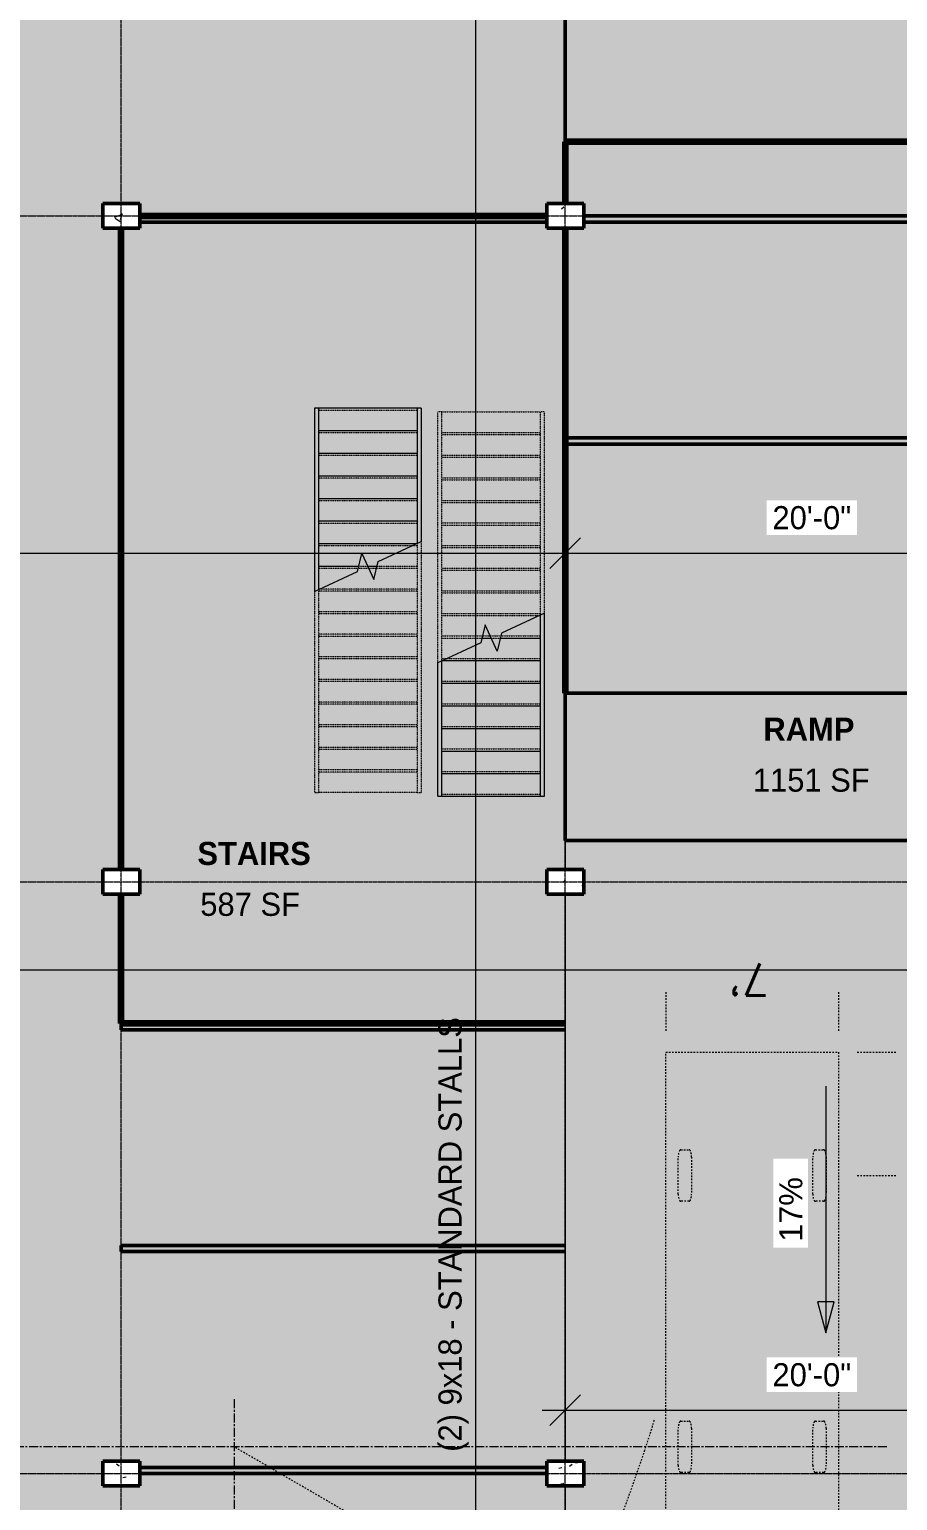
# Model space of a CAD drawing. Header units: inches. Extents: x 8518 to 10795, y 14276 to 16435.
# Drawn here: x 9260 to 9682, y 15003 to 15719 of the extents above; entities that cross this region are included whole.
import ezdxf

# ---------------------------------------------------------------- set-up
doc = ezdxf.new("R2010")
doc.units = ezdxf.units.IN
doc.header["$MEASUREMENT"] = 0
for name, pattern in [('Dash 1_16_', [0.125, 0.0625, -0.0625]), ('Grid Line 1_2_', [0.875, 0.5, -0.125, 0.125, -0.125]), ('IMPORT-CENTER _2_', [0.583333, 0.364583, -0.072917, 0.072917, -0.072917]), ('Overhead 1_16_', [0.101562, 0.0625, -0.039062])]:
    doc.linetypes.add(name, pattern=pattern)
for name, color, linetype, lineweight in [('A-ANNO-DIMS-1', 211, 'Continuous', 20), ('A-AREA-1', 7, 'Continuous', 140), ('A-AREA-IDEN', 2, 'Continuous', 9), ('A-AREA-PATT-1', 9, 'Continuous', 9), ('A-AREA-PATT-2', 10, 'Continuous', 9), ('A-FLOR', 192, 'Continuous', 13), ('A-FLOR-1', 192, 'Continuous', 50), ('A-GENM', 5, 'Continuous', 9), ('A-GENM-1', 5, 'Dash 1_16_', 9), ('A-GENM-IDEN', 13, 'Continuous', 9), ('G-ANNO-DIMS', 111, 'Continuous', 9), ('G-ANNO-SYMB', 111, 'Continuous', 9), ('G-IMPT', 8, 'Dash 1_16_', 9), ('G-IMPT-1', 8, 'IMPORT-CENTER _2_', 9), ('G-IMPT-3', 7, 'Continuous', 9), ('L-SITE', 91, 'Continuous', 50), ('S-COLS', 52, 'Continuous', 9), ('S-COLS-1', 52, 'Continuous', 50), ('S-GRID-1', 1, 'Grid Line 1_2_', 9), ('S-STRS', 31, 'Continuous', 9), ('S-STRS-1', 31, 'Overhead 1_16_', 9), ('S-STRS-MBND', 31, 'Overhead 1_16_', 9), ('S-STRS-MBND-1', 31, 'Continuous', 9)]:
    doc.layers.add(name, color=color, linetype=linetype, lineweight=lineweight)
doc.styles.add('Arial_2', font='arial.ttf', dxfattribs={"height": 11.25})
doc.styles.add('Century Gothic', font='ufonts.com_century-gothic.ttf', dxfattribs={"height": 11.25})
doc.styles.add('Century Gothic_B', font='GOTHICB.TTF', dxfattribs={"height": 11.25})
doc.styles.add('ROMANS', font='romans__.ttf', dxfattribs={"height": 1.3})
doc.dimstyles.new('OD__1__Tol__', dxfattribs={"dimscale": 12, "dimtxt": 11.746893, "dimasz": 1.25, "dimexe": 0.9375, "dimexo": 0.625, "dimgap": 0.9375, "dimtad": 1, "dimdec": 0, "dimzin": 3, "dimdsep": 46, "dimlunit": 4, "dimtxsty": 'Century Gothic', "dimblk1": 'OBLIQUE', "dimblk2": 'OBLIQUE', "dimsah": 1, "dimcen": 0.09, "dimdle": 0.9375, "dimazin": 0, "dimtfac": 1, "dimtdec": 4, "dimtix": 1, "dimtmove": 0, "dimatfit": 3, "dimfxl": 1, "dimtvp": 1, "dimtfill": 1, "dimfrac": 2, "dimtolj": 1, "dimtzin": 0, "dimlwd": 20, "dimlwe": 20, "dimarcsym": 2})

# ---------------------------------------------------------------- blocks, each defined once
blk = doc.blocks.new('Parking_Stall_Multiple - 9x18 - STANDARD-933977-FLOOR PLAN - BASEMENT')
at = {"layer": 'L-SITE'}
for p, q in [((9, 543), (207, 543)), ((9, 540), (207, 540)), ((0, 432), (0, 534)), ((0, 435), (216, 435)), ((0, 435), (216, 435)), ((0, 432), (216, 432)), ((0, 324), (0, 432)), ((0, 432), (216, 432)), ((216, 432), (216, 435)), ((216, 432), (216, 435)), ((0, 327), (216, 327)), ((0, 327), (216, 327)), ((0, 324), (216, 324)), ((0, 222), (0, 324)), ((0, 324), (216, 324)), ((216, 324), (216, 327)), ((216, 324), (216, 327)), ((9, 219), (207, 219)), ((9, 219), (207, 219)), ((9, 216), (207, 216)), ((9, 216), (207, 216)), ((0, 108), (0, 210)), ((0, 111), (216, 111)), ((0, 111), (216, 111)), ((0, 108), (216, 108)), ((0, 0), (0, 108)), ((0, 108), (216, 108)), ((216, 108), (216, 111)), ((216, 108), (216, 111)), ((0, 3), (216, 3)), ((216, 0), (216, 3)), ((0, 0), (216, 0))]:
    blk.add_line(p, q, dxfattribs=at)
blk = doc.blocks.new('Parking_Stall_Multiple - 9 x 36 _TANDEM_-934014-FLOOR PLAN - BASEMENT')
at = {"layer": 'L-SITE'}
for p, q in [((0, 0), (0, -108)), ((0, 0), (432, 0)), ((432, 0), (432, -3)), ((0, -3), (432, -3)), ((0, -108), (0, -210)), ((0, -108), (432, -108)), ((0, -108), (432, -108)), ((0, -111), (432, -111)), ((0, -111), (432, -111)), ((432, -108), (432, -111)), ((432, -108), (432, -111)), ((9, -216), (207, -216)), ((9, -216), (207, -216)), ((9, -219), (207, -219)), ((9, -219), (207, -219)), ((225, -216), (423, -216)), ((225, -216), (423, -216)), ((225, -219), (423, -219)), ((225, -219), (423, -219)), ((0, -222), (0, -324)), ((0, -324), (0, -432)), ((0, -324), (432, -324)), ((0, -324), (432, -324)), ((0, -327), (432, -327)), ((0, -327), (432, -327)), ((432, -324), (432, -327)), ((432, -324), (432, -327)), ((0, -432), (0, -534)), ((0, -432), (432, -432)), ((0, -432), (432, -432)), ((0, -435), (432, -435)), ((0, -435), (432, -435)), ((432, -432), (432, -435)), ((432, -432), (432, -435)), ((9, -540), (231, -540)), ((9, -540), (231, -540)), ((9, -543), (231, -543)), ((9, -543), (231, -543)), ((249, -540), (423, -540)), ((249, -540), (423, -540)), ((249, -543), (423, -543)), ((249, -543), (423, -543)), ((0, -546), (0, -648)), ((0, -648), (432, -648)), ((0, -651), (432, -651)), ((432, -648), (432, -651))]:
    blk.add_line(p, q, dxfattribs=at)
blk = doc.blocks.new('Concrete-Rectangular-Column - 12 x 18-891361-FLOOR PLAN - BASEMENT')
at = {"layer": 'S-COLS'}
h = blk.add_hatch(dxfattribs=at)
h.set_pattern_fill('FP_1', color=256, style=0, pattern_type=2)
h.set_pattern_definition([(50, (-9304.615, -15303.856), (34.428697, -3.01202), [3.6, -39.6]), (355, (-9304.615, -15303.856), (-6.6596, 36.10481), [2.88, -31.68]), (100.451, (-9301.746, -15304.107), (27.768763, 33.093104), [3.06, -33.655]), (46.184, (-9304.615, -15294.256), (51.22752, -7.94535), [5.4, -59.4]), (96.636, (-9300.346, -15294.92), (44.86319, 46.75771), [4.589, -50.482]), (351.184, (-9304.615, -15294.256), (44.86417, 46.75745), [4.32, -47.52]), (21, (-9299.815, -15296.656), (28.65176, -19.325734), [3.6, -39.6]), (326, (-9299.815, -15296.656), (11.67934, 34.80662), [2.88, -31.68]), (71.451, (-9297.428, -15298.266), (40.33096, 15.48132), [3.06, -33.655]), (37.5, (-9304.615, -15303.856), (0.583112, 15.978979), [1.584, -29.712, 1.584, -30.576, -31.8]), (37.5, (-9304.615, -15303.856), (0.583112, 15.978979), [-63.456, 1.584, -30.216]), (7.5, (-9304.615, -15303.856), (12.626889, 18.932107), [1.584, -16.752, 1.584, -28.992, -12.12]), (7.5, (-9304.615, -15303.856), (12.626889, 18.932107), [-48.912, 1.584, -10.536]), (327.5, (-9315.319, -15303.856), (25.622992, -1.082799), [1.584, -10.416, 1.584, -35.856, -49.68]), (327.5, (-9315.319, -15303.856), (25.622992, -1.082799), [-49.44, 1.584, -48.096]), (317.5, (-9320.12, -15303.856), (27.99243, 4.80496), [1.584, -14.016, 1.584, -23.28, -35.28]), (317.5, (-9320.12, -15303.856), (27.99243, 4.80496), [-40.464, 1.584, -33.696])])
h.paths.add_polyline_path([(9, -6), (9, 6), (-9, 6), (-9, -6), (1.38, -6)], flags=0)
at = {"layer": 'S-COLS-1'}
for p, q in [((9, 6), (-9, 6)), ((-9, 6), (-9, -6)), ((9, -6), (9, 6)), ((-9, -6), (9, -6))]:
    blk.add_line(p, q, dxfattribs=at)
blk = doc.blocks.new('Concrete-Rectangular-Column - 12 x 18-V1-FLOOR PLAN - BASEMENT')
at = {"layer": 'S-COLS'}
h = blk.add_hatch(dxfattribs=at)
h.set_pattern_fill('FP_2', color=256, style=0, pattern_type=2)
h.set_pattern_definition([(50, (-9304.615, -15627.856), (34.428697, -3.01202), [3.6, -39.6]), (355, (-9304.615, -15627.856), (-6.6596, 36.10481), [2.88, -31.68]), (100.451, (-9301.746, -15628.107), (27.768763, 33.093104), [3.06, -33.655]), (46.184, (-9304.615, -15618.256), (51.22752, -7.94535), [5.4, -59.4]), (96.636, (-9300.346, -15618.92), (44.86319, 46.75771), [4.589, -50.482]), (351.184, (-9304.615, -15618.256), (44.86417, 46.75745), [4.32, -47.52]), (21, (-9299.815, -15620.656), (28.65176, -19.325734), [3.6, -39.6]), (326, (-9299.815, -15620.656), (11.67934, 34.80662), [2.88, -31.68]), (71.451, (-9297.428, -15622.266), (40.33096, 15.48132), [3.06, -33.655]), (37.5, (-9304.615, -15627.856), (0.583112, 15.978979), [1.584, -29.712, 1.584, -30.576, -31.8]), (37.5, (-9304.615, -15627.856), (0.583112, 15.978979), [-63.456, 1.584, -30.216]), (7.5, (-9304.615, -15627.856), (12.626889, 18.932107), [1.584, -16.752, 1.584, -28.992, -12.12]), (7.5, (-9304.615, -15627.856), (12.626889, 18.932107), [-48.912, 1.584, -10.536]), (327.5, (-9315.319, -15627.856), (25.622992, -1.082799), [1.584, -10.416, 1.584, -35.856, -49.68]), (327.5, (-9315.319, -15627.856), (25.622992, -1.082799), [-49.44, 1.584, -48.096]), (317.5, (-9320.12, -15627.856), (27.99243, 4.80496), [1.584, -14.016, 1.584, -23.28, -35.28]), (317.5, (-9320.12, -15627.856), (27.99243, 4.80496), [-40.464, 1.584, -33.696])])
h.paths.add_polyline_path([(9, -6), (9, 6), (-9, 6), (-9, -6), (0, -6)], flags=0)
at = {"layer": 'S-COLS-1'}
for p, q in [((9, 6), (-9, 6)), ((-9, 6), (-9, -6)), ((9, -6), (9, 6)), ((-9, -6), (9, -6))]:
    blk.add_line(p, q, dxfattribs=at)
blk = doc.blocks.new('Concrete-Rectangular-Column - 12 x 18-V3-FLOOR PLAN - BASEMENT')
at = {"layer": 'S-COLS'}
h = blk.add_hatch(dxfattribs=at)
h.set_pattern_fill('FP_4', color=256, style=0, pattern_type=2)
h.set_pattern_definition([(50, (-9304.615, -15015.856), (34.428697, -3.01202), [3.6, -39.6]), (355, (-9304.615, -15015.856), (-6.6596, 36.10481), [2.88, -31.68]), (100.451, (-9301.746, -15016.107), (27.768763, 33.093104), [3.06, -33.655]), (46.184, (-9304.615, -15006.256), (51.22752, -7.94535), [5.4, -59.4]), (96.636, (-9300.346, -15006.92), (44.86319, 46.75771), [4.589, -50.482]), (351.184, (-9304.615, -15006.256), (44.86417, 46.75745), [4.32, -47.52]), (21, (-9299.815, -15008.656), (28.65176, -19.325734), [3.6, -39.6]), (326, (-9299.815, -15008.656), (11.67934, 34.80662), [2.88, -31.68]), (71.451, (-9297.428, -15010.266), (40.33096, 15.48132), [3.06, -33.655]), (37.5, (-9304.615, -15015.856), (0.583112, 15.978979), [1.584, -29.712, 1.584, -30.576, -31.8]), (37.5, (-9304.615, -15015.856), (0.583112, 15.978979), [-63.456, 1.584, -30.216]), (7.5, (-9304.615, -15015.856), (12.626889, 18.932107), [1.584, -16.752, 1.584, -28.992, -12.12]), (7.5, (-9304.615, -15015.856), (12.626889, 18.932107), [-48.912, 1.584, -10.536]), (327.5, (-9315.319, -15015.856), (25.622992, -1.082799), [1.584, -10.416, 1.584, -35.856, -49.68]), (327.5, (-9315.319, -15015.856), (25.622992, -1.082799), [-49.44, 1.584, -48.096]), (317.5, (-9320.12, -15015.856), (27.99243, 4.80496), [1.584, -14.016, 1.584, -23.28, -35.28]), (317.5, (-9320.12, -15015.856), (27.99243, 4.80496), [-40.464, 1.584, -33.696])])
h.paths.add_polyline_path([(9, -6), (9, 6), (-9, 6), (-9, -6), (0, -6)], flags=0)
at = {"layer": 'S-COLS-1'}
for p, q in [((9, 6), (-9, 6)), ((-9, 6), (-9, -6)), ((9, -6), (9, 6)), ((-9, -6), (9, -6))]:
    blk.add_line(p, q, dxfattribs=at)
blk = doc.blocks.new('Concrete-Rectangular-Column - 12 x 18-V4-FLOOR PLAN - BASEMENT')
at = {"layer": 'S-COLS'}
h = blk.add_hatch(dxfattribs=at)
h.set_pattern_fill('FP_5', color=256, style=0, pattern_type=2)
h.set_pattern_definition([(50, (-9520.615, -15015.856), (34.428697, -3.01202), [3.6, -39.6]), (355, (-9520.615, -15015.856), (-6.6596, 36.10481), [2.88, -31.68]), (100.451, (-9517.746, -15016.107), (27.768763, 33.093104), [3.06, -33.655]), (46.184, (-9520.615, -15006.256), (51.22752, -7.94535), [5.4, -59.4]), (96.636, (-9516.346, -15006.92), (44.86319, 46.75771), [4.589, -50.482]), (351.184, (-9520.615, -15006.256), (44.86417, 46.75745), [4.32, -47.52]), (21, (-9515.815, -15008.656), (28.65176, -19.325734), [3.6, -39.6]), (326, (-9515.815, -15008.656), (11.67934, 34.80662), [2.88, -31.68]), (71.451, (-9513.428, -15010.266), (40.33096, 15.48132), [3.06, -33.655]), (37.5, (-9520.615, -15015.856), (0.583112, 15.978979), [1.584, -29.712, 1.584, -30.576, -31.8]), (37.5, (-9520.615, -15015.856), (0.583112, 15.978979), [-63.456, 1.584, -30.216]), (7.5, (-9520.615, -15015.856), (12.626889, 18.932107), [1.584, -16.752, 1.584, -28.992, -12.12]), (7.5, (-9520.615, -15015.856), (12.626889, 18.932107), [-48.912, 1.584, -10.536]), (327.5, (-9531.319, -15015.856), (25.622992, -1.082799), [1.584, -10.416, 1.584, -35.856, -49.68]), (327.5, (-9531.319, -15015.856), (25.622992, -1.082799), [-49.44, 1.584, -48.096]), (317.5, (-9536.12, -15015.856), (27.99243, 4.80496), [1.584, -14.016, 1.584, -23.28, -35.28]), (317.5, (-9536.12, -15015.856), (27.99243, 4.80496), [-40.464, 1.584, -33.696])])
h.paths.add_polyline_path([(0, -6), (9, -6), (9, 6), (-9, 6), (-9, -6)], flags=0)
at = {"layer": 'S-COLS-1'}
for p, q in [((9, 6), (-9, 6)), ((-9, 6), (-9, -6)), ((9, -6), (9, 6)), ((-9, -6), (9, -6))]:
    blk.add_line(p, q, dxfattribs=at)
blk = doc.blocks.new('Concrete-Rectangular-Column - 12 x 18-V5-FLOOR PLAN - BASEMENT')
at = {"layer": 'S-COLS'}
h = blk.add_hatch(dxfattribs=at)
h.set_pattern_fill('FP_6', color=256, style=0, pattern_type=2)
h.set_pattern_definition([(50, (-9520.615, -15303.856), (34.428697, -3.01202), [3.6, -39.6]), (355, (-9520.615, -15303.856), (-6.6596, 36.10481), [2.88, -31.68]), (100.451, (-9517.746, -15304.107), (27.768763, 33.093104), [3.06, -33.655]), (46.184, (-9520.615, -15294.256), (51.22752, -7.94535), [5.4, -59.4]), (96.636, (-9516.346, -15294.92), (44.86319, 46.75771), [4.589, -50.482]), (351.184, (-9520.615, -15294.256), (44.86417, 46.75745), [4.32, -47.52]), (21, (-9515.815, -15296.656), (28.65176, -19.325734), [3.6, -39.6]), (326, (-9515.815, -15296.656), (11.67934, 34.80662), [2.88, -31.68]), (71.451, (-9513.428, -15298.266), (40.33096, 15.48132), [3.06, -33.655]), (37.5, (-9520.615, -15303.856), (0.583112, 15.978979), [1.584, -29.712, 1.584, -30.576, -31.8]), (37.5, (-9520.615, -15303.856), (0.583112, 15.978979), [-63.456, 1.584, -30.216]), (7.5, (-9520.615, -15303.856), (12.626889, 18.932107), [1.584, -16.752, 1.584, -28.992, -12.12]), (7.5, (-9520.615, -15303.856), (12.626889, 18.932107), [-48.912, 1.584, -10.536]), (327.5, (-9531.319, -15303.856), (25.622992, -1.082799), [1.584, -10.416, 1.584, -35.856, -49.68]), (327.5, (-9531.319, -15303.856), (25.622992, -1.082799), [-49.44, 1.584, -48.096]), (317.5, (-9536.12, -15303.856), (27.99243, 4.80496), [1.584, -14.016, 1.584, -23.28, -35.28]), (317.5, (-9536.12, -15303.856), (27.99243, 4.80496), [-40.464, 1.584, -33.696])])
h.paths.add_polyline_path([(9, -6), (9, 6), (-9, 6), (-9, -6), (0, -6)], flags=0)
at = {"layer": 'S-COLS-1'}
for p, q in [((9, 6), (-9, 6)), ((-9, 6), (-9, -6)), ((9, -6), (9, 6)), ((-9, -6), (9, -6))]:
    blk.add_line(p, q, dxfattribs=at)
blk = doc.blocks.new('Concrete-Rectangular-Column - 12 x 18-V6-FLOOR PLAN - BASEMENT')
at = {"layer": 'S-COLS'}
h = blk.add_hatch(dxfattribs=at)
h.set_pattern_fill('FP_7', color=256, style=0, pattern_type=2)
h.set_pattern_definition([(50, (-9520.615, -15627.856), (34.428697, -3.01202), [3.6, -39.6]), (355, (-9520.615, -15627.856), (-6.6596, 36.10481), [2.88, -31.68]), (100.451, (-9517.746, -15628.107), (27.768763, 33.093104), [3.06, -33.655]), (46.184, (-9520.615, -15618.256), (51.22752, -7.94535), [5.4, -59.4]), (96.636, (-9516.346, -15618.92), (44.86319, 46.75771), [4.589, -50.482]), (351.184, (-9520.615, -15618.256), (44.86417, 46.75745), [4.32, -47.52]), (21, (-9515.815, -15620.656), (28.65176, -19.325734), [3.6, -39.6]), (326, (-9515.815, -15620.656), (11.67934, 34.80662), [2.88, -31.68]), (71.451, (-9513.428, -15622.266), (40.33096, 15.48132), [3.06, -33.655]), (37.5, (-9520.615, -15627.856), (0.583112, 15.978979), [1.584, -29.712, 1.584, -30.576, -31.8]), (37.5, (-9520.615, -15627.856), (0.583112, 15.978979), [-63.456, 1.584, -30.216]), (7.5, (-9520.615, -15627.856), (12.626889, 18.932107), [1.584, -16.752, 1.584, -28.992, -12.12]), (7.5, (-9520.615, -15627.856), (12.626889, 18.932107), [-48.912, 1.584, -10.536]), (327.5, (-9531.319, -15627.856), (25.622992, -1.082799), [1.584, -10.416, 1.584, -35.856, -49.68]), (327.5, (-9531.319, -15627.856), (25.622992, -1.082799), [-49.44, 1.584, -48.096]), (317.5, (-9536.12, -15627.856), (27.99243, 4.80496), [1.584, -14.016, 1.584, -23.28, -35.28]), (317.5, (-9536.12, -15627.856), (27.99243, 4.80496), [-40.464, 1.584, -33.696])])
h.paths.add_polyline_path([(0, -6), (9, -6), (9, 6), (-9, 6), (-9, -6)], flags=0)
at = {"layer": 'S-COLS-1'}
for p, q in [((9, 6), (-9, 6)), ((-9, 6), (-9, -6)), ((9, -6), (9, 6)), ((-9, -6), (9, -6))]:
    blk.add_line(p, q, dxfattribs=at)
blk = doc.blocks.new('Parking_Stall_Multiple - 9x18 - STANDARD-934488-FLOOR PLAN - BASEMENT')
at = {"layer": 'L-SITE'}
for p, q in [((9, 219), (207, 219)), ((9, 216), (207, 216)), ((0, 111), (216, 111)), ((0, 111), (216, 111)), ((0, 108), (216, 108)), ((0, 108), (216, 108)), ((216, 108), (216, 111)), ((216, 108), (216, 111)), ((0, 3), (216, 3)), ((216, 0), (216, 3)), ((0, 0), (216, 0))]:
    blk.add_line(p, q, dxfattribs=at)
blk = doc.blocks.new('Turning Radius - Car or Pickup Truck - P_DWG-953783-FLOOR PLAN - BASEMENT')
at = {"layer": 'G-IMPT'}
for p, q in [((-20.751, 12.059), (0, 0)), ((-24.001, -0.75), (-24.001, 0.75)), ((-23.897, 1.041), (-23.563, 1.041)), ((-23.459, 0.75), (-23.459, -0.75)), ((-18.542, -0.75), (-18.542, 0.75)), ((-18.438, 1.041), (-18.105, 1.041)), ((-18.001, 0.75), (-18.001, -0.75)), ((-23.563, -1.041), (-23.897, -1.041)), ((-18.105, -1.041), (-18.438, -1.041)), ((-23.897, -9.959), (-23.563, -9.959)), ((-18.438, -9.959), (-18.105, -9.959)), ((-24.001, -11.75), (-24.001, -10.25)), ((-23.459, -10.25), (-23.459, -11.75)), ((-18.542, -11.75), (-18.542, -10.25)), ((-18.001, -10.25), (-18.001, -11.75)), ((-25.262, -11), (-26.887, -11)), ((-23.563, -12.041), (-23.897, -12.041)), ((-18.105, -12.041), (-18.438, -12.041)), ((-25.262, -16), (-26.887, -16)), ((-24.5, -18.438), (-24.5, -16.813)), ((-17.5, -18.438), (-17.5, -16.813))]:
    blk.add_line(p, q, dxfattribs=at)
at = {"layer": 'G-IMPT', "flags": 128}
blk.add_lwpolyline([(-17.501, 3), (-17.501, -16), (-24.501, -16), (-24.501, 3), (-17.501, 3)], dxfattribs=at)
at = {"layer": 'G-IMPT'}
for centre, radius, start, end in [((130.086, -49.927), 155.039, 159.19669, 161.14895), ((-23.479, 0.773), 0.522, 150.62976, 182.5082), ((-23.903, 0.998), 0.0435, 81.44349, 135.42643), ((-23.557, 0.998), 0.0435, 44.57359, 98.55652), ((-23.981, 0.773), 0.522, 357.49181, 29.37026), ((-18.02, 0.773), 0.522, 150.62976, 182.5082), ((-18.444, 0.998), 0.0435, 81.44349, 135.42642), ((-18.098, 0.998), 0.0435, 44.57359, 98.55652), ((-18.523, 0.773), 0.522, 357.49181, 29.37026), ((8.194, -8.311), 26.238, 161.14895, 164.15438), ((-23.479, -0.773), 0.522, 177.49181, 209.37025), ((-23.903, -0.998), 0.0435, 224.57359, 278.55652), ((-23.557, -0.998), 0.0435, 261.44348, 315.42641), ((-23.981, -0.773), 0.522, 330.62975, 2.5082), ((-18.02, -0.773), 0.522, 177.49181, 209.37025), ((-18.444, -0.998), 0.0435, 224.57359, 278.55652), ((-18.098, -0.998), 0.0435, 261.44348, 315.42641), ((-18.523, -0.773), 0.522, 330.62975, 2.5082), ((-23.479, -10.227), 0.522, 150.62975, 182.5082), ((-23.903, -10.002), 0.0435, 81.44348, 135.42641), ((-23.557, -10.002), 0.0435, 44.57359, 98.55652), ((-23.981, -10.227), 0.522, 357.49181, 29.37025), ((-18.02, -10.227), 0.522, 150.62975, 182.5082), ((-18.444, -10.002), 0.0435, 81.44348, 135.42641), ((-18.098, -10.002), 0.0435, 44.57359, 98.55652), ((-18.523, -10.227), 0.522, 357.49181, 29.37025), ((-23.479, -11.773), 0.522, 177.49181, 209.37026), ((-23.981, -11.773), 0.522, 330.62976, 2.5082), ((-18.02, -11.773), 0.522, 177.49181, 209.37026), ((-18.523, -11.773), 0.522, 330.62976, 2.5082), ((-23.903, -11.998), 0.0435, 224.57359, 278.55652), ((-23.557, -11.998), 0.0435, 261.44349, 315.42643), ((-18.444, -11.998), 0.0435, 224.57359, 278.55652), ((-18.098, -11.998), 0.0435, 261.44349, 315.42643)]:
    blk.add_arc(centre, radius, start, end, dxfattribs=at)
at = {"layer": 'G-IMPT-1'}
for p, q in [((0, -1.933), (0, 26.47)), ((-26.461, 0), (26.461, 0))]:
    blk.add_line(p, q, dxfattribs=at)
at = {"layer": 'G-IMPT-3', "insert": (-20.03, -18.307), "char_height": 1.3, "width": 2.28192, "attachment_point": 3, "line_spacing_factor": 0.983083, "style": 'ROMANS'}
blk.add_mtext("7'", dxfattribs=at)
blk = doc.blocks.new('Turning Radius - Car or Pickup Truck - Turning Radius - Car or Pickup Truck-630787-FLOOR PLAN - BASEMENT')
at = {"xscale": 12.00000389604279, "yscale": 12.00000389604279, "zscale": 12.00000389604279}
blk.add_blockref('Turning Radius - Car or Pickup Truck - P_DWG-953783-FLOOR PLAN - BASEMENT', (0, 0), dxfattribs=at)
blk = doc.blocks.new('_Oblique')
at = {"color": 0, "linetype": 'ByBlock', "lineweight": -2}
blk.add_line((-0.5, -0.5), (0.5, 0.5), dxfattribs=at)
blk = doc.blocks.new('DIMBLOCK22-FLOOR PLAN - BASEMENT')
at = {"layer": 'A-ANNO-DIMS-1', "color": 0, "lineweight": 20, "transparency": 16777216}
for p, q in [((9520.62, 15617.36), (9520.62, 15452.53)), ((8800.62, 15466.89), (8800.62, 15452.53)), ((8789.37, 15463.78), (9531.87, 15463.78))]:
    blk.add_line(p, q, dxfattribs=at)
at = {"layer": 'Defpoints', "color": 0, "transparency": 16777216}
for p in [(9520.62, 15624.86), (8800.62, 15474.39), (9520.62, 15463.78)]:
    blk.add_point(p, dxfattribs=at)
at = {"layer": 'A-ANNO-DIMS-1', "color": 0, "lineweight": 20, "transparency": 16777216, "xscale": 15, "yscale": 15, "zscale": 15, "rotation": 180}
blk.add_blockref('_Oblique', (8800.62, 15463.78), dxfattribs=at)
at = {"layer": 'A-ANNO-DIMS-1', "color": 0, "lineweight": 20, "transparency": 16777216, "xscale": 15, "yscale": 15, "zscale": 15}
blk.add_blockref('_Oblique', (9520.62, 15463.78), dxfattribs=at)
at = {"layer": 'A-ANNO-DIMS-1', "color": 0, "transparency": 16777216, "insert": (9160.62, 15480.94), "char_height": 11.25, "attachment_point": 5, "style": 'Century Gothic', "bg_fill": 3, "box_fill_scale": 1.25, "bg_fill_color": 256, "bg_fill_true_color": 13158600, "bg_fill_transparency": 0}
blk.add_mtext('\\A1;60\'-0"', dxfattribs=at)
blk = doc.blocks.new('DIMBLOCK23-FLOOR PLAN - BASEMENT')
at = {"layer": 'A-ANNO-DIMS-1', "color": 0, "lineweight": 20, "transparency": 16777216}
for p, q in [((9520.62, 15617.36), (9520.62, 15452.53)), ((9760.62, 15466.89), (9760.62, 15452.53)), ((9509.37, 15463.78), (9771.87, 15463.78))]:
    blk.add_line(p, q, dxfattribs=at)
at = {"layer": 'Defpoints', "color": 0, "transparency": 16777216}
for p in [(9520.62, 15624.86), (9760.62, 15474.39), (9760.62, 15463.78)]:
    blk.add_point(p, dxfattribs=at)
at = {"layer": 'A-ANNO-DIMS-1', "color": 0, "lineweight": 20, "transparency": 16777216, "xscale": 15, "yscale": 15, "zscale": 15, "rotation": 180}
blk.add_blockref('_Oblique', (9520.62, 15463.78), dxfattribs=at)
at = {"layer": 'A-ANNO-DIMS-1', "color": 0, "lineweight": 20, "transparency": 16777216, "xscale": 15, "yscale": 15, "zscale": 15}
blk.add_blockref('_Oblique', (9760.62, 15463.78), dxfattribs=at)
at = {"layer": 'A-ANNO-DIMS-1', "color": 0, "transparency": 16777216, "insert": (9640.62, 15480.94), "char_height": 11.25, "attachment_point": 5, "style": 'Century Gothic', "bg_fill": 3, "box_fill_scale": 1.25, "bg_fill_color": 256, "bg_fill_true_color": 13158600, "bg_fill_transparency": 0}
blk.add_mtext('\\A1;20\'-0"', dxfattribs=at)
blk = doc.blocks.new('DIMBLOCK28-FLOOR PLAN - BASEMENT')
at = {"layer": 'A-ANNO-DIMS-1', "color": 0, "lineweight": 20, "transparency": 16777216}
for p, q in [((9520.62, 15049.81), (9520.62, 15035.45)), ((9760.62, 15049.81), (9760.62, 15035.45)), ((9509.37, 15046.7), (9771.87, 15046.7))]:
    blk.add_line(p, q, dxfattribs=at)
at = {"layer": 'Defpoints', "color": 0, "transparency": 16777216}
for p in [(9520.62, 15057.31), (9760.62, 15057.31), (9760.62, 15046.7)]:
    blk.add_point(p, dxfattribs=at)
at = {"layer": 'A-ANNO-DIMS-1', "color": 0, "lineweight": 20, "transparency": 16777216, "xscale": 15, "yscale": 15, "zscale": 15, "rotation": 180}
blk.add_blockref('_Oblique', (9520.62, 15046.7), dxfattribs=at)
at = {"layer": 'A-ANNO-DIMS-1', "color": 0, "lineweight": 20, "transparency": 16777216, "xscale": 15, "yscale": 15, "zscale": 15}
blk.add_blockref('_Oblique', (9760.62, 15046.7), dxfattribs=at)
at = {"layer": 'A-ANNO-DIMS-1', "color": 0, "transparency": 16777216, "insert": (9640.62, 15063.86), "char_height": 11.25, "attachment_point": 5, "style": 'Century Gothic', "bg_fill": 3, "box_fill_scale": 1.25, "bg_fill_color": 256, "bg_fill_true_color": 13158600, "bg_fill_transparency": 0}
blk.add_mtext('\\A1;20\'-0"', dxfattribs=at)

msp = doc.modelspace()

# ---------------------------------------------------------------- hatches: boundary and pattern name
at = {"layer": 'A-AREA-PATT-1'}
h = msp.add_hatch(color=256, dxfattribs=at)
h.paths.add_polyline_path([(10390.62, 14697.86), (10456.62, 14697.86), (10456.62, 16167.86), (8800.62, 16167.86), (8786.48, 14697.86), (10273.62, 14697.86)], flags=0)
h.paths.add_polyline_path([(9751.62, 14970.86), (9520.62, 14970.86), (9520.62, 15009.86), (9511.62, 15009.86), (9511.62, 15021.86), (9520.62, 15021.86), (9520.62, 15234.86), (9304.62, 15234.86), (9304.62, 15297.86), (9295.62, 15297.86), (9295.62, 15309.86), (9304.62, 15309.86), (9304.62, 15621.86), (9295.62, 15621.86), (9295.62, 15633.86), (9313.62, 15633.86), (9313.62, 15627.86), (9511.62, 15627.86), (9511.62, 15633.86), (9520.62, 15633.86), (9520.62, 15663.86), (9760.62, 15663.86), (9760.62, 15633.86), (9769.62, 15633.86), (9769.62, 15621.86), (9760.62, 15621.86), (9760.62, 15519.86), (9952.62, 15519.86), (9952.62, 15309.86), (9961.62, 15309.86), (9961.62, 15297.86), (9952.62, 15297.86), (9952.62, 15233.36), (9760.62, 15233.36), (9760.62, 15021.86), (9769.62, 15021.86), (9769.62, 15009.86), (9760.62, 15009.86), (9760.62, 14970.86)], flags=0)
h.paths.add_polyline_path([(10267.62, 15009.86), (10255.62, 15009.86), (10255.62, 15021.86), (10273.62, 15021.86), (10273.62, 15009.86)], flags=0)
h.paths.add_polyline_path([(9295.62, 15009.86), (9295.62, 15021.86), (9313.62, 15021.86), (9313.62, 15009.86)], flags=0)
h.paths.add_polyline_path([(9961.62, 15009.86), (9943.62, 15009.86), (9943.62, 15021.86), (9961.62, 15021.86)], flags=0)
h.paths.add_polyline_path([(9001.62, 15009.86), (8983.62, 15009.86), (8983.62, 15021.86), (9001.62, 15021.86)], flags=0)
h.paths.add_polyline_path([(10273.62, 15297.86), (10267.62, 15297.86), (10267.62, 15309.86), (10285.62, 15309.86), (10285.62, 15297.86)], flags=0)
h.paths.add_polyline_path([(8989.62, 15297.86), (8971.62, 15297.86), (8971.62, 15309.86), (8989.62, 15309.86)], flags=0)
h.paths.add_polyline_path([(10267.62, 15621.86), (10267.62, 15633.86), (10285.62, 15633.86), (10285.62, 15621.86)], flags=0)
h.paths.add_polyline_path([(9943.62, 15621.86), (9943.62, 15633.86), (9961.62, 15633.86), (9961.62, 15621.86), (9952.62, 15621.86)], flags=0)
h.paths.add_polyline_path([(8989.62, 15621.86), (8971.62, 15621.86), (8971.62, 15633.86), (8989.62, 15633.86)], flags=0)
h.paths.add_polyline_path([(9529.62, 15945.86), (9511.62, 15945.86), (9511.62, 15957.86), (9529.62, 15957.86)], flags=0)
h.paths.add_polyline_path([(9961.62, 15945.86), (9943.62, 15945.86), (9943.62, 15957.86), (9961.62, 15957.86)], flags=0)
h.paths.add_polyline_path([(9313.62, 15945.86), (9295.62, 15945.86), (9295.62, 15957.86), (9313.62, 15957.86)], flags=0)
h.paths.add_polyline_path([(10267.62, 15945.86), (10267.62, 15957.86), (10285.62, 15957.86), (10285.62, 15945.86)], flags=0)
h.paths.add_polyline_path([(9727.62, 15945.86), (9727.62, 15957.86), (9745.62, 15957.86), (9745.62, 15945.86)], flags=0)
h.paths.add_polyline_path([(8989.62, 15945.86), (8971.62, 15945.86), (8971.62, 15957.86), (8989.62, 15957.86)], flags=0)
msp.add_hatch(color=256, dxfattribs=at).paths.add_polyline_path([(9529.62, 14970.86), (9760.62, 14970.86), (9760.62, 15009.86), (9751.62, 15009.86), (9751.62, 15021.86), (9760.62, 15021.86), (9760.62, 15297.86), (9751.62, 15297.86), (9751.62, 15309.86), (9760.62, 15309.86), (9760.62, 15621.86), (9751.62, 15621.86), (9751.62, 15633.86), (9760.62, 15633.86), (9760.62, 15663.86), (9520.62, 15663.86), (9520.62, 15633.86), (9529.62, 15633.86), (9529.62, 15621.86), (9520.62, 15621.86), (9520.62, 15309.86), (9529.62, 15309.86), (9529.62, 15297.86), (9520.62, 15297.86), (9520.62, 15021.86), (9529.62, 15021.86), (9529.62, 15009.86), (9520.62, 15009.86), (9520.62, 14970.86)], flags=0)
at = {"layer": 'A-AREA-PATT-2'}
msp.add_hatch(color=256, dxfattribs=at).paths.add_polyline_path([(9313.62, 15234.86), (9520.62, 15234.86), (9520.62, 15297.86), (9511.62, 15297.86), (9511.62, 15309.86), (9520.62, 15309.86), (9520.62, 15621.86), (9511.62, 15621.86), (9511.62, 15627.86), (9313.62, 15627.86), (9313.62, 15621.86), (9304.62, 15621.86), (9304.62, 15309.86), (9313.62, 15309.86), (9313.62, 15297.86), (9304.62, 15297.86), (9304.62, 15234.86)], flags=0)
at = {"layer": 'G-ANNO-DIMS'}
msp.add_hatch(color=256, dxfattribs=at).paths.add_polyline_path([(9647.4, 15084.34), (9651.42, 15099.34), (9643.38, 15099.34)], flags=0)

# ---------------------------------------------------------------- linework, layer by layer
at = {"layer": 'A-AREA-1'}
for p, q in [((9520.62, 15663.86), (9520.62, 15633.86)), ((9760.62, 15663.86), (9520.62, 15663.86)), ((9304.62, 15309.86), (9304.62, 15621.86)), ((9313.62, 15627.86), (9511.62, 15627.86)), ((9520.62, 15621.86), (9520.62, 15395.59)), ((9304.62, 15234.86), (9304.62, 15297.86)), ((9520.62, 15234.86), (9304.62, 15234.86))]:
    msp.add_line(p, q, dxfattribs=at)
at = {"layer": 'A-FLOR'}
for p, q in [((9520.62, 15323.96), (9520.62, 15309.86)), ((9520.62, 15297.86), (9520.62, 15021.86)), ((9520.62, 15009.86), (9520.62, 14970.86))]:
    msp.add_line(p, q, dxfattribs=at)
at = {"layer": 'A-FLOR-1'}
for p, q in [((9760.62, 15395.59), (9520.62, 15395.59)), ((9520.62, 15395.59), (9520.62, 15323.96)), ((9520.62, 15323.96), (9760.62, 15323.96))]:
    msp.add_line(p, q, dxfattribs=at)
at = {"layer": 'G-ANNO-DIMS'}
for p, q in [((9647.4, 15204.34), (9647.4, 15084.34)), ((9651.42, 15099.34), (9643.38, 15099.34)), ((9643.38, 15099.34), (9647.4, 15084.34)), ((9647.4, 15084.34), (9651.42, 15099.34))]:
    msp.add_line(p, q, dxfattribs=at)
at = {"layer": 'G-ANNO-SYMB'}
msp.add_line((8634.7, 15261.03), (10722.24, 15261.03), dxfattribs=at)
at = {"layer": 'S-GRID-1'}
for p, q in [((9304.62, 14456.46), (9304.62, 16373.2)), ((9520.62, 14456.46), (9520.62, 16373.2)), ((8640.42, 15627.86), (10710.73, 15627.86)), ((8640.42, 15303.86), (10710.73, 15303.86)), ((8640.42, 15015.86), (10710.73, 15015.86))]:
    msp.add_line(p, q, dxfattribs=at)
at = {"layer": 'S-STRS'}
for p, q in [((9400.62, 15534.25), (9398.62, 15534.25)), ((9398.62, 15534.25), (9398.62, 15445.12)), ((9400.62, 15534.25), (9400.62, 15523.25)), ((9448.62, 15534.25), (9400.62, 15534.25)), ((9450.62, 15534.25), (9448.62, 15534.25)), ((9448.62, 15534.25), (9448.62, 15523.25)), ((9450.62, 15534.25), (9450.62, 15469.37)), ((9400.62, 15523.25), (9400.62, 15512.25)), ((9448.62, 15523.25), (9400.62, 15523.25)), ((9448.62, 15523.25), (9448.62, 15512.25)), ((9400.62, 15512.25), (9400.62, 15501.25)), ((9448.62, 15512.25), (9400.62, 15512.25)), ((9448.62, 15512.25), (9448.62, 15501.25)), ((9400.62, 15501.25), (9400.62, 15490.25)), ((9448.62, 15501.25), (9400.62, 15501.25)), ((9448.62, 15501.25), (9448.62, 15490.25)), ((9400.62, 15490.25), (9400.62, 15479.25)), ((9448.62, 15490.25), (9400.62, 15490.25)), ((9448.62, 15490.25), (9448.62, 15479.25)), ((9400.62, 15479.25), (9400.62, 15468.25)), ((9448.62, 15479.25), (9400.62, 15479.25)), ((9448.62, 15479.25), (9448.62, 15468.44)), ((9400.62, 15468.25), (9400.62, 15457.25)), ((9448.2, 15468.25), (9400.62, 15468.25)), ((9400.62, 15457.25), (9400.62, 15446.25)), ((9420.1, 15457.25), (9400.62, 15457.25)), ((9429.14, 15457.25), (9424.62, 15457.25)), ((9400.62, 15446.25), (9400.62, 15446.05)), ((9401.03, 15446.25), (9400.62, 15446.25)), ((9508.2, 15433.45), (9508.62, 15433.45)), ((9508.62, 15433.45), (9508.62, 15433.65)), ((9508.62, 15422.45), (9508.62, 15433.45)), ((9510.62, 15345.45), (9510.62, 15434.58)), ((9480.1, 15422.45), (9484.62, 15422.45)), ((9489.14, 15422.45), (9508.62, 15422.45)), ((9508.62, 15411.45), (9508.62, 15422.45)), ((9458.62, 15345.45), (9458.62, 15410.33)), ((9460.62, 15400.45), (9460.62, 15411.26)), ((9461.03, 15411.45), (9508.62, 15411.45)), ((9508.62, 15400.45), (9508.62, 15411.45)), ((9460.62, 15389.45), (9460.62, 15400.45)), ((9460.62, 15400.45), (9508.62, 15400.45)), ((9508.62, 15389.45), (9508.62, 15400.45)), ((9460.62, 15378.45), (9460.62, 15389.45)), ((9460.62, 15389.45), (9508.62, 15389.45)), ((9508.62, 15378.45), (9508.62, 15389.45)), ((9460.62, 15367.45), (9460.62, 15378.45)), ((9460.62, 15378.45), (9508.62, 15378.45)), ((9508.62, 15367.45), (9508.62, 15378.45)), ((9460.62, 15356.45), (9460.62, 15367.45)), ((9460.62, 15367.45), (9508.62, 15367.45)), ((9508.62, 15356.45), (9508.62, 15367.45)), ((9460.62, 15345.45), (9460.62, 15356.45)), ((9460.62, 15356.45), (9508.62, 15356.45)), ((9508.62, 15345.45), (9508.62, 15356.45)), ((9458.62, 15345.45), (9460.62, 15345.45)), ((9460.62, 15345.45), (9508.62, 15345.45)), ((9508.62, 15345.45), (9510.62, 15345.45))]:
    msp.add_line(p, q, dxfattribs=at)
at = {"layer": 'S-STRS-1'}
for p, q in [((9448.62, 15533.25), (9400.62, 15533.25)), ((9448.62, 15522.25), (9400.62, 15522.25)), ((9448.62, 15511.25), (9400.62, 15511.25)), ((9448.62, 15500.25), (9400.62, 15500.25)), ((9448.62, 15489.25), (9400.62, 15489.25)), ((9448.62, 15478.25), (9400.62, 15478.25)), ((9446.06, 15467.25), (9400.62, 15467.25)), ((9419.85, 15456.25), (9400.62, 15456.25)), ((9428.89, 15456.25), (9425.08, 15456.25)), ((9480.34, 15423.45), (9484.15, 15423.45)), ((9489.38, 15423.45), (9508.62, 15423.45)), ((9463.17, 15412.45), (9508.62, 15412.45)), ((9460.62, 15401.45), (9508.62, 15401.45)), ((9460.62, 15390.45), (9508.62, 15390.45)), ((9460.62, 15379.45), (9508.62, 15379.45)), ((9460.62, 15368.45), (9508.62, 15368.45)), ((9460.62, 15357.45), (9508.62, 15357.45)), ((9460.62, 15346.45), (9508.62, 15346.45))]:
    msp.add_line(p, q, dxfattribs=at)
at = {"layer": 'S-STRS-MBND'}
for p, q in [((9460.62, 15532.45), (9458.62, 15532.45)), ((9458.62, 15410.33), (9458.62, 15532.45)), ((9460.62, 15411.26), (9460.62, 15532.45)), ((9460.62, 15532.45), (9508.62, 15532.45)), ((9510.62, 15532.45), (9508.62, 15532.45)), ((9508.62, 15433.65), (9508.62, 15532.45)), ((9510.62, 15434.58), (9510.62, 15532.45)), ((9460.62, 15522.45), (9508.62, 15522.45)), ((9460.62, 15521.45), (9508.62, 15521.45)), ((9460.62, 15511.45), (9508.62, 15511.45)), ((9460.62, 15510.45), (9508.62, 15510.45)), ((9460.62, 15500.45), (9508.62, 15500.45)), ((9460.62, 15499.45), (9508.62, 15499.45)), ((9460.62, 15489.45), (9508.62, 15489.45)), ((9460.62, 15488.45), (9508.62, 15488.45)), ((9460.62, 15478.45), (9508.62, 15478.45)), ((9460.62, 15477.45), (9508.62, 15477.45)), ((9448.62, 15467.25), (9446.06, 15467.25)), ((9448.62, 15468.25), (9448.2, 15468.25)), ((9448.62, 15468.44), (9448.62, 15347.25)), ((9450.62, 15469.37), (9450.62, 15347.25)), ((9460.62, 15467.45), (9508.62, 15467.45)), ((9460.62, 15466.45), (9508.62, 15466.45)), ((9424.62, 15457.25), (9420.1, 15457.25)), ((9448.62, 15457.25), (9429.14, 15457.25)), ((9425.08, 15456.25), (9419.85, 15456.25)), ((9448.62, 15456.25), (9428.89, 15456.25)), ((9460.62, 15456.45), (9508.62, 15456.45)), ((9460.62, 15455.45), (9508.62, 15455.45)), ((9398.62, 15445.12), (9398.62, 15347.25)), ((9400.62, 15446.05), (9400.62, 15347.25)), ((9448.62, 15445.25), (9400.62, 15445.25)), ((9448.62, 15446.25), (9401.03, 15446.25)), ((9460.62, 15445.45), (9508.62, 15445.45)), ((9460.62, 15444.45), (9508.62, 15444.45)), ((9448.62, 15435.25), (9400.62, 15435.25)), ((9448.62, 15434.25), (9400.62, 15434.25)), ((9460.62, 15434.45), (9508.62, 15434.45)), ((9460.62, 15433.45), (9508.2, 15433.45)), ((9448.62, 15424.25), (9400.62, 15424.25)), ((9448.62, 15423.25), (9400.62, 15423.25)), ((9460.62, 15423.45), (9480.34, 15423.45)), ((9460.62, 15422.45), (9480.1, 15422.45)), ((9484.15, 15423.45), (9489.38, 15423.45)), ((9484.62, 15422.45), (9489.14, 15422.45)), ((9448.62, 15413.25), (9400.62, 15413.25)), ((9448.62, 15412.25), (9400.62, 15412.25)), ((9460.62, 15412.45), (9463.17, 15412.45)), ((9460.62, 15411.45), (9461.03, 15411.45)), ((9448.62, 15402.25), (9400.62, 15402.25)), ((9448.62, 15401.25), (9400.62, 15401.25)), ((9448.62, 15391.25), (9400.62, 15391.25)), ((9448.62, 15390.25), (9400.62, 15390.25)), ((9448.62, 15380.25), (9400.62, 15380.25)), ((9448.62, 15379.25), (9400.62, 15379.25)), ((9448.62, 15369.25), (9400.62, 15369.25)), ((9448.62, 15368.25), (9400.62, 15368.25)), ((9448.62, 15358.25), (9400.62, 15358.25)), ((9448.62, 15357.25), (9400.62, 15357.25)), ((9398.62, 15347.25), (9400.62, 15347.25)), ((9448.62, 15347.25), (9400.62, 15347.25)), ((9448.62, 15347.25), (9450.62, 15347.25))]:
    msp.add_line(p, q, dxfattribs=at)
at = {"layer": 'S-STRS-MBND-1'}
for p, q in [((9429.71, 15459.62), (9450.62, 15469.37)), ((9419.52, 15454.87), (9421.64, 15463.62)), ((9421.64, 15463.62), (9427.59, 15450.87)), ((9427.59, 15450.87), (9429.71, 15459.62)), ((9398.62, 15445.12), (9419.52, 15454.87)), ((9481.64, 15428.83), (9479.52, 15420.08)), ((9487.59, 15416.08), (9481.64, 15428.83)), ((9510.62, 15434.58), (9489.71, 15424.83)), ((9489.71, 15424.83), (9487.59, 15416.08)), ((9479.52, 15420.08), (9458.62, 15410.33))]:
    msp.add_line(p, q, dxfattribs=at)

# ---------------------------------------------------------------- block references
at = {"layer": 'A-GENM', "rotation": 180}
for name, p in [('Parking_Stall_Multiple - 9x18 - STANDARD-933977-FLOOR PLAN - BASEMENT', (9520.62, 16167.86)), ('Parking_Stall_Multiple - 9x18 - STANDARD-934488-FLOOR PLAN - BASEMENT', (9520.62, 15234.86))]:
    msp.add_blockref(name, p, dxfattribs=at)
at = {"layer": 'A-GENM'}
msp.add_blockref('Parking_Stall_Multiple - 9 x 36 _TANDEM_-934014-FLOOR PLAN - BASEMENT', (9520.62, 16167.86), dxfattribs=at)
at = {"layer": 'A-GENM-1', "rotation": 180}
msp.add_blockref('Turning Radius - Car or Pickup Truck - Turning Radius - Car or Pickup Truck-630787-FLOOR PLAN - BASEMENT', (9359.62, 15028.86), dxfattribs=at)
at = {"layer": 'S-COLS'}
for name, p in [('Concrete-Rectangular-Column - 12 x 18-V1-FLOOR PLAN - BASEMENT', (9304.62, 15627.86)), ('Concrete-Rectangular-Column - 12 x 18-V6-FLOOR PLAN - BASEMENT', (9520.62, 15627.86)), ('Concrete-Rectangular-Column - 12 x 18-891361-FLOOR PLAN - BASEMENT', (9304.62, 15303.86)), ('Concrete-Rectangular-Column - 12 x 18-V5-FLOOR PLAN - BASEMENT', (9520.62, 15303.86)), ('Concrete-Rectangular-Column - 12 x 18-V3-FLOOR PLAN - BASEMENT', (9304.62, 15015.86)), ('Concrete-Rectangular-Column - 12 x 18-V4-FLOOR PLAN - BASEMENT', (9520.62, 15015.86))]:
    msp.add_blockref(name, p, dxfattribs=at)

# ---------------------------------------------------------------- texts
at = {"layer": 'A-AREA-IDEN', "char_height": 11.25, "attachment_point": 1}
for s, insert, width, style in [('RAMP', (9617.07, 15383.7), 54.1612, 'Century Gothic_B'), ('1151 SF', (9611.92, 15358.93), 66.66, 'Century Gothic'), ('STAIRS', (9341.69, 15323.26), 59.4637, 'Century Gothic_B'), ('587 SF', (9343.08, 15298.49), 56.055, 'Century Gothic')]:
    msp.add_mtext(s, dxfattribs=dict(at, insert=insert, width=width, style=style))
at = {"layer": 'A-GENM-IDEN', "insert": (9458.97, 15026.43), "char_height": 11.25, "width": 253.005, "attachment_point": 1, "rotation": 90, "style": 'Century Gothic'}
msp.add_mtext('(2) 9x18 - STANDARD STALLS', dxfattribs=at)

# ---------------------------------------------------------------- next in the draw order: texts
at = {"layer": 'G-ANNO-DIMS', "insert": (9624.77, 15128.67), "char_height": 11.25, "width": 37.6011, "attachment_point": 1, "rotation": 90, "line_spacing_factor": 0.941778, "style": 'Arial_2', "bg_fill": 3, "box_fill_scale": 1.25, "bg_fill_color": 256, "bg_fill_true_color": 13158600, "bg_fill_transparency": 0}
msp.add_mtext('17%', dxfattribs=at)

# ---------------------------------------------------------------- next in the draw order: dimensions: what is measured, and where the dimension line sits
at = {"layer": 'A-ANNO-DIMS-1'}
for base, p1, p2, override, picture, middle in [((9520.62, 15463.78), (8800.62, 15474.39), (9520.62, 15624.86), {"dimpost": '<>', "dimfxl": 735.554204}, 'DIMBLOCK22-FLOOR PLAN - BASEMENT', (9160.62, 15480.94)), ((9760.62, 15046.7), (9520.62, 15057.31), (9760.62, 15057.31), {"dimpost": '<>', "dimfxl": 240}, 'DIMBLOCK28-FLOOR PLAN - BASEMENT', (9640.62, 15063.86))]:
    dim = msp.add_linear_dim(base=base, p1=p1, p2=p2, dimstyle='OD__1__Tol__', override=override, dxfattribs=at)
    dim.commit()
    dim.dimension.update_dxf_attribs({"geometry": picture, "text_midpoint": middle})

# ---------------------------------------------------------------- next in the draw order: linework, layer by layer
at = {"layer": 'G-ANNO-SYMB'}
msp.add_line((9477.17, 14455.9), (9477.17, 16214.46), dxfattribs=at)

# ---------------------------------------------------------------- next in the draw order: dimensions: what is measured, and where the dimension line sits
at = {"layer": 'A-ANNO-DIMS-1'}
dim = msp.add_linear_dim(base=(9760.62, 15463.78), p1=(9520.62, 15624.86), p2=(9760.62, 15474.39), dimstyle='OD__1__Tol__', override={"dimpost": '<>', "dimfxl": 283.266635}, dxfattribs=at)
dim.commit()
dim.dimension.update_dxf_attribs({"geometry": 'DIMBLOCK23-FLOOR PLAN - BASEMENT', "text_midpoint": (9640.62, 15480.94)})

doc.saveas('drawing.dxf')
